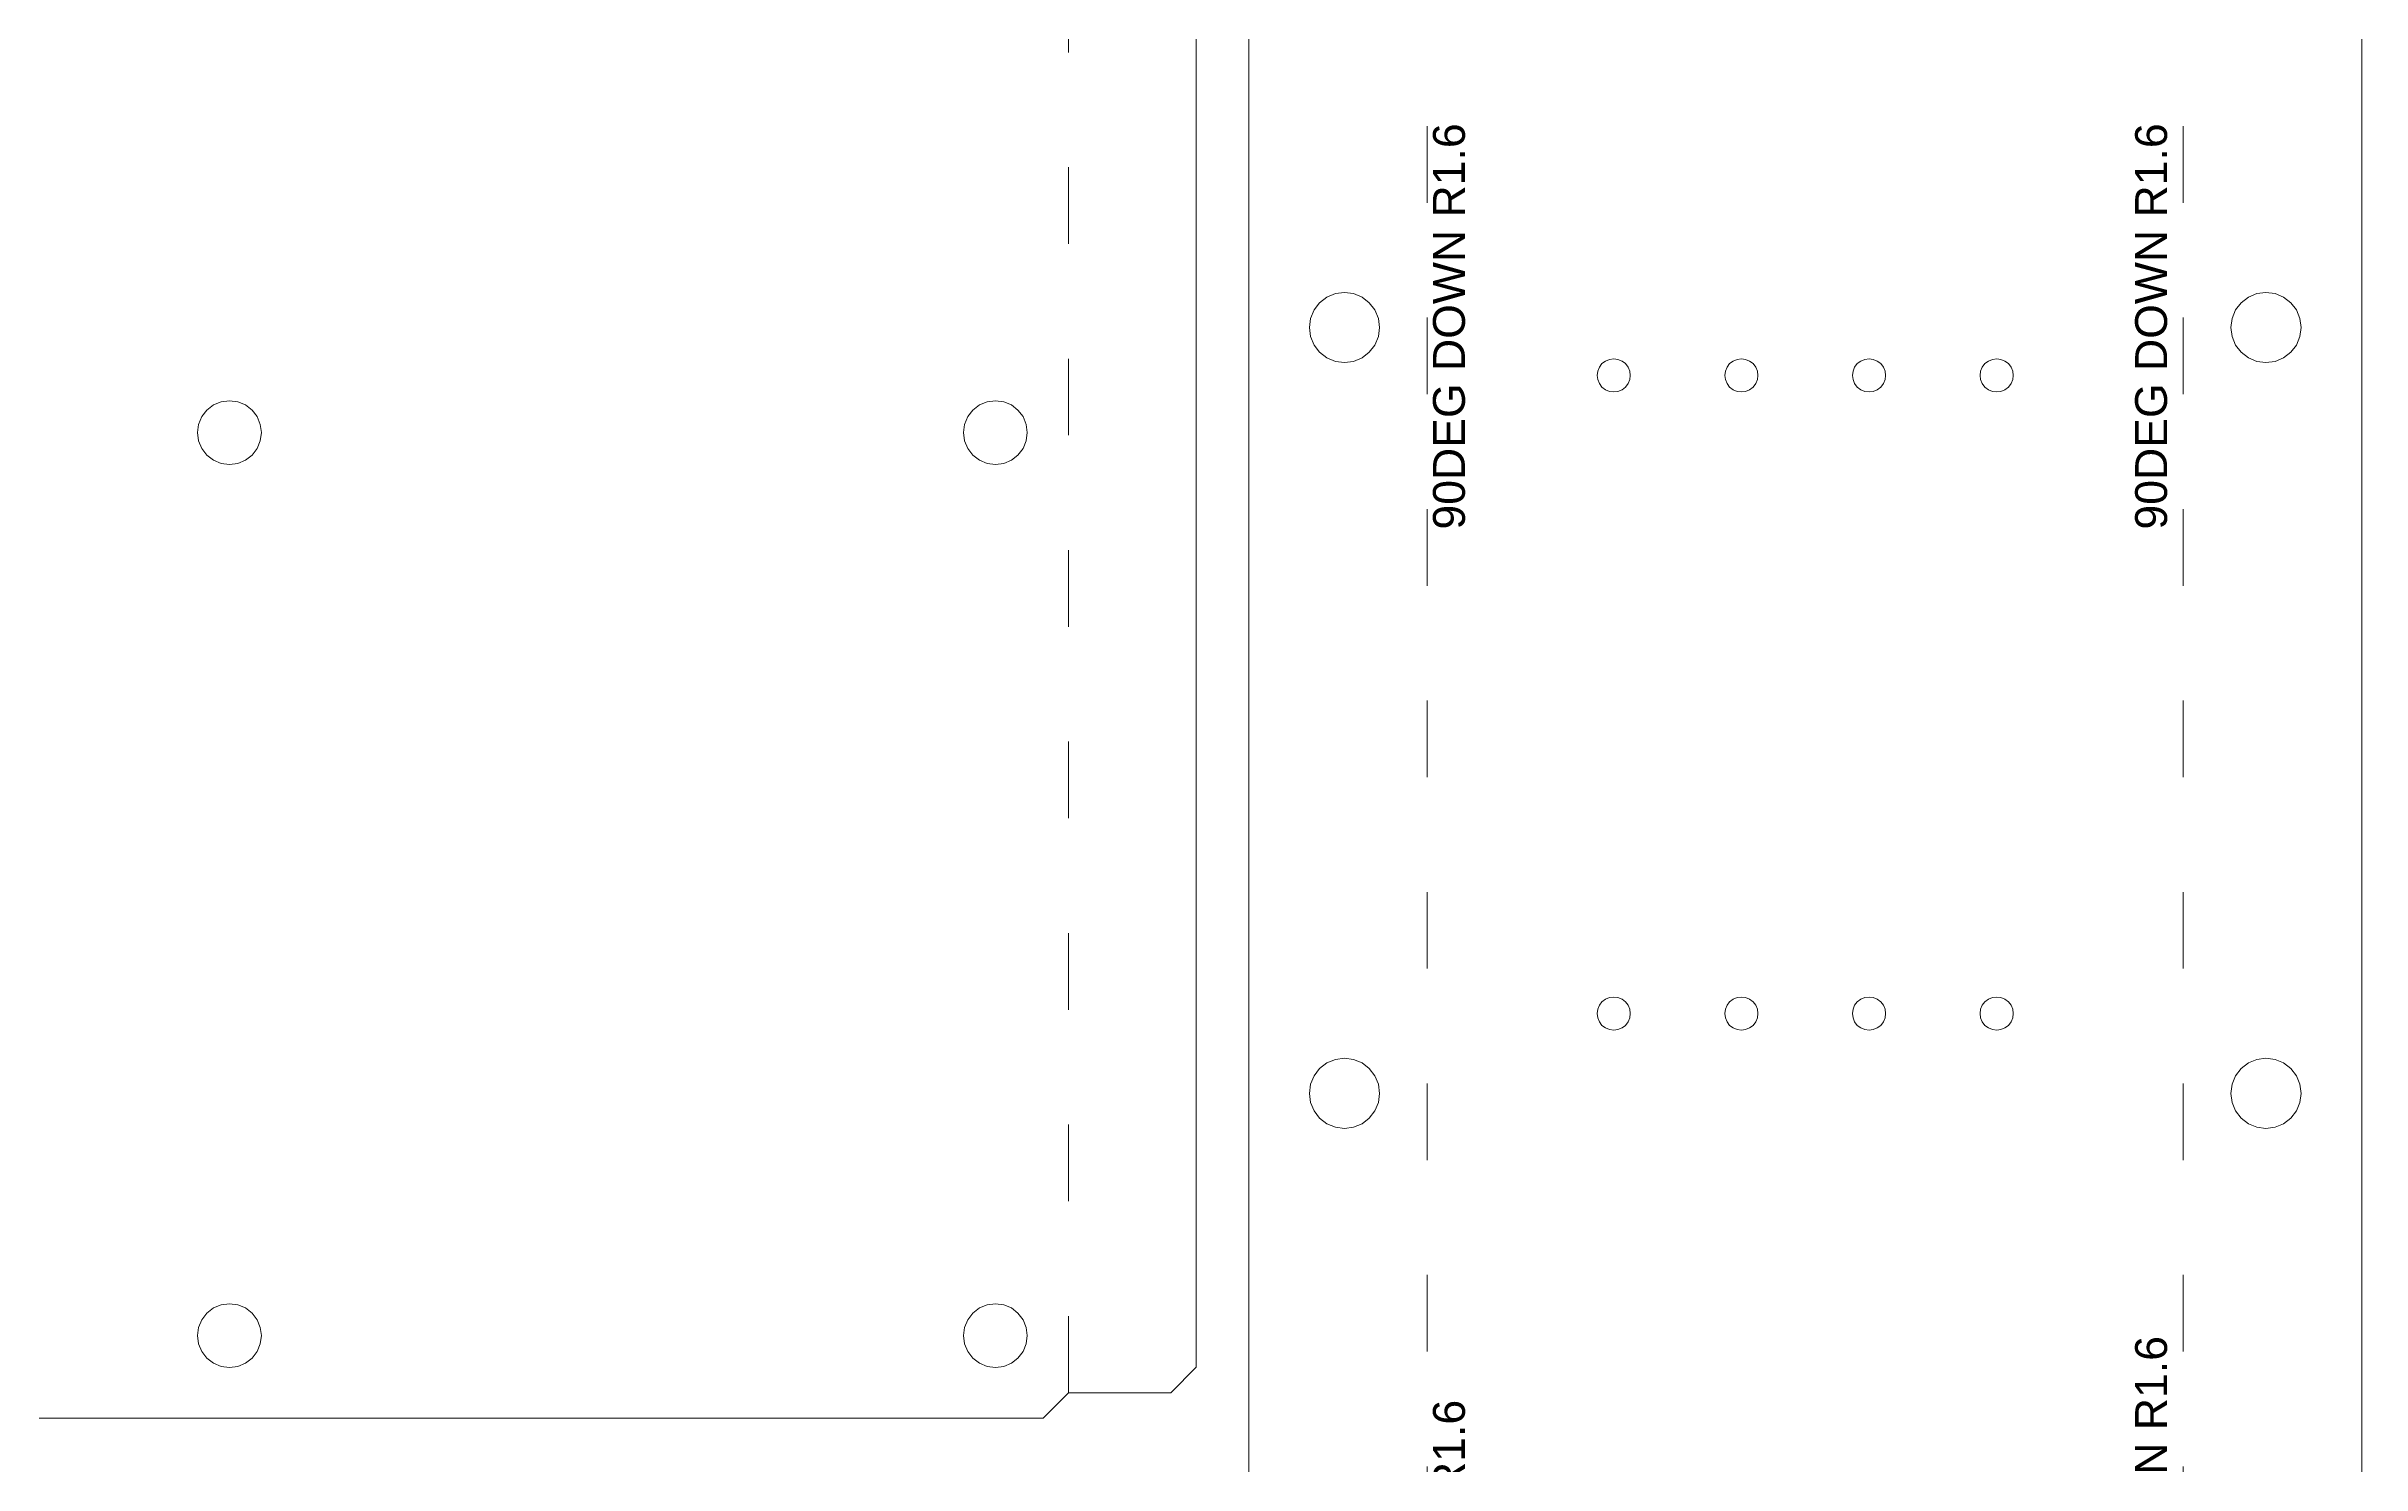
# Model space of a CAD drawing. Extents: x -21 to 705, y 870 to 3200.
# Drawn here: x 342.7 to 705.5, y 1833.5 to 2055.7 of the extents above; entities that cross this region are included whole.
import ezdxf

# ---------------------------------------------------------------- set-up
doc = ezdxf.new("R2010")
doc.units = 0
doc.linetypes.add('ACAD_ISO03W100', pattern=[30, 12, -18])
doc.layers.get('0').update_dxf_attribs({"lineweight": 25, "true_color": 0xffffff})
doc.layers.add('Layer0', color=7, linetype='BYLAYER', lineweight=5)
doc.styles.add('textstyle12', font='')
doc.styles.add('textstyle13', font='')
doc.styles.add('textstyle14', font='')
doc.styles.add('textstyle15', font='')
doc.styles.get('textstyle12').set_extended_font_data('Arial')
doc.styles.get('textstyle13').set_extended_font_data('Arial')
doc.styles.get('textstyle14').set_extended_font_data('Arial')
doc.styles.get('textstyle15').set_extended_font_data('Arial')

msp = doc.modelspace()

# ---------------------------------------------------------------- linework, layer by layer
at = {"layer": 'Layer0', "color": 2, "linetype": 'ACAD_ISO03W100', "true_color": 0xffff00}
for p, q in [((502.9, 1844.77), (502.9, 2290.61)), ((559.07, 1641.21), (559.07, 2142.12)), ((677.55, 1641.21), (677.55, 2142.12))]:
    msp.add_line(p, q, dxfattribs=at)
at = {"layer": 'Layer0'}
for p, q in [((522.9, 2286.61), (522.9, 1848.77)), ((531.13, 2137.12), (531.13, 1641.21)), ((705.5, 2137.12), (705.5, 1641.21)), ((544.7, 2016.98), (543.38, 2016.43)), ((546.13, 2017.16), (544.7, 2016.98)), ((547.55, 2016.98), (546.13, 2017.16)), ((548.88, 2016.43), (547.55, 2016.98)), ((687.75, 2016.43), (689.07, 2016.98)), ((689.07, 2016.98), (690.5, 2017.16)), ((690.5, 2017.16), (691.92, 2016.98)), ((691.92, 2016.98), (693.25, 2016.43)), ((541.36, 2014.41), (540.81, 2013.09)), ((542.24, 2015.55), (541.36, 2014.41)), ((543.38, 2016.43), (542.24, 2015.55)), ((550.02, 2015.55), (548.88, 2016.43)), ((550.89, 2014.41), (550.02, 2015.55)), ((551.44, 2013.09), (550.89, 2014.41)), ((685.18, 2013.09), (685.73, 2014.41)), ((685.73, 2014.41), (686.61, 2015.55)), ((686.61, 2015.55), (687.75, 2016.43)), ((693.25, 2016.43), (694.38, 2015.55)), ((694.38, 2015.55), (695.26, 2014.41)), ((695.26, 2014.41), (695.81, 2013.09)), ((540.81, 2013.09), (540.63, 2011.66)), ((540.63, 2011.66), (540.81, 2010.24)), ((540.81, 2010.24), (541.36, 2008.91)), ((550.89, 2008.91), (551.44, 2010.24)), ((551.63, 2011.66), (551.44, 2013.09)), ((551.44, 2010.24), (551.63, 2011.66)), ((685, 2011.66), (685.18, 2013.09)), ((685.18, 2010.24), (685, 2011.66)), ((685.73, 2008.91), (685.18, 2010.24)), ((695.81, 2010.24), (695.26, 2008.91)), ((695.81, 2013.09), (696, 2011.66)), ((696, 2011.66), (695.81, 2010.24)), ((541.36, 2008.91), (542.24, 2007.77)), ((542.24, 2007.77), (543.38, 2006.9)), ((543.38, 2006.9), (544.7, 2006.35)), ((544.7, 2006.35), (546.13, 2006.16)), ((546.13, 2006.16), (547.55, 2006.35)), ((547.55, 2006.35), (548.88, 2006.9)), ((548.88, 2006.9), (550.02, 2007.77)), ((550.02, 2007.77), (550.89, 2008.91)), ((586.06, 2005.46), (586.47, 2006)), ((586.47, 2006), (587.01, 2006.41)), ((587.01, 2006.41), (587.64, 2006.67)), ((587.64, 2006.67), (588.31, 2006.76)), ((588.31, 2006.76), (588.98, 2006.67)), ((588.98, 2006.67), (589.61, 2006.41)), ((589.61, 2006.41), (590.15, 2006)), ((590.15, 2006), (590.56, 2005.46)), ((606.06, 2005.46), (606.47, 2006)), ((606.47, 2006), (607.01, 2006.41)), ((607.01, 2006.41), (607.64, 2006.67)), ((607.64, 2006.67), (608.31, 2006.76)), ((608.31, 2006.76), (608.98, 2006.67)), ((608.98, 2006.67), (609.61, 2006.41)), ((609.61, 2006.41), (610.15, 2006)), ((610.15, 2006), (610.56, 2005.46)), ((626.06, 2005.46), (626.47, 2006)), ((626.47, 2006), (627.01, 2006.41)), ((627.01, 2006.41), (627.64, 2006.67)), ((627.64, 2006.67), (628.31, 2006.76)), ((628.31, 2006.76), (628.98, 2006.67)), ((628.98, 2006.67), (629.61, 2006.41)), ((629.61, 2006.41), (630.15, 2006)), ((630.15, 2006), (630.56, 2005.46)), ((646.06, 2005.46), (646.47, 2006)), ((646.47, 2006), (647.01, 2006.41)), ((647.01, 2006.41), (647.64, 2006.67)), ((647.64, 2006.67), (648.31, 2006.76)), ((648.31, 2006.76), (648.98, 2006.67)), ((648.98, 2006.67), (649.61, 2006.41)), ((649.61, 2006.41), (650.15, 2006)), ((650.15, 2006), (650.56, 2005.46)), ((686.61, 2007.77), (685.73, 2008.91)), ((687.75, 2006.9), (686.61, 2007.77)), ((689.07, 2006.35), (687.75, 2006.9)), ((690.5, 2006.16), (689.07, 2006.35)), ((691.92, 2006.35), (690.5, 2006.16)), ((693.25, 2006.9), (691.92, 2006.35)), ((694.38, 2007.77), (693.25, 2006.9)), ((695.26, 2008.91), (694.38, 2007.77)), ((585.71, 2004.16), (585.8, 2004.84)), ((585.8, 2003.49), (585.71, 2004.16)), ((585.8, 2004.84), (586.06, 2005.46)), ((586.06, 2002.86), (585.8, 2003.49)), ((586.47, 2002.32), (586.06, 2002.86)), ((590.56, 2002.86), (590.15, 2002.32)), ((590.56, 2005.46), (590.82, 2004.84)), ((590.82, 2003.49), (590.56, 2002.86)), ((590.82, 2004.84), (590.91, 2004.16)), ((590.91, 2004.16), (590.82, 2003.49)), ((605.71, 2004.16), (605.8, 2004.84)), ((605.8, 2003.49), (605.71, 2004.16)), ((605.8, 2004.84), (606.06, 2005.46)), ((606.06, 2002.86), (605.8, 2003.49)), ((606.47, 2002.32), (606.06, 2002.86)), ((610.56, 2002.86), (610.15, 2002.32)), ((610.56, 2005.46), (610.82, 2004.84)), ((610.82, 2003.49), (610.56, 2002.86)), ((610.82, 2004.84), (610.91, 2004.16)), ((610.91, 2004.16), (610.82, 2003.49)), ((625.71, 2004.16), (625.8, 2004.84)), ((625.8, 2003.49), (625.71, 2004.16)), ((625.8, 2004.84), (626.06, 2005.46)), ((626.06, 2002.86), (625.8, 2003.49)), ((626.47, 2002.32), (626.06, 2002.86)), ((630.56, 2002.86), (630.15, 2002.32)), ((630.56, 2005.46), (630.82, 2004.84)), ((630.82, 2003.49), (630.56, 2002.86)), ((630.82, 2004.84), (630.91, 2004.16)), ((630.91, 2004.16), (630.82, 2003.49)), ((645.71, 2004.16), (645.8, 2004.84)), ((645.8, 2003.49), (645.71, 2004.16)), ((645.8, 2004.84), (646.06, 2005.46)), ((646.06, 2002.86), (645.8, 2003.49)), ((646.47, 2002.32), (646.06, 2002.86)), ((650.56, 2002.86), (650.15, 2002.32)), ((650.56, 2005.46), (650.82, 2004.84)), ((650.82, 2003.49), (650.56, 2002.86)), ((650.82, 2004.84), (650.91, 2004.16)), ((650.91, 2004.16), (650.82, 2003.49)), ((367.91, 1998.72), (368.94, 1999.52)), ((368.94, 1999.52), (370.15, 2000.02)), ((370.15, 2000.02), (371.44, 2000.19)), ((371.44, 2000.19), (372.74, 2000.02)), ((372.74, 2000.02), (373.94, 1999.52)), ((373.94, 1999.52), (374.98, 1998.72)), ((487.91, 1998.72), (488.94, 1999.52)), ((488.94, 1999.52), (490.15, 2000.02)), ((490.15, 2000.02), (491.44, 2000.19)), ((491.44, 2000.19), (492.74, 2000.02)), ((492.74, 2000.02), (493.94, 1999.52)), ((493.94, 1999.52), (494.98, 1998.72)), ((587.01, 2001.91), (586.47, 2002.32)), ((587.64, 2001.65), (587.01, 2001.91)), ((588.31, 2001.56), (587.64, 2001.65)), ((588.98, 2001.65), (588.31, 2001.56)), ((589.61, 2001.91), (588.98, 2001.65)), ((590.15, 2002.32), (589.61, 2001.91)), ((607.01, 2001.91), (606.47, 2002.32)), ((607.64, 2001.65), (607.01, 2001.91)), ((608.31, 2001.56), (607.64, 2001.65)), ((608.98, 2001.65), (608.31, 2001.56)), ((609.61, 2001.91), (608.98, 2001.65)), ((610.15, 2002.32), (609.61, 2001.91)), ((627.01, 2001.91), (626.47, 2002.32)), ((627.64, 2001.65), (627.01, 2001.91)), ((628.31, 2001.56), (627.64, 2001.65)), ((628.98, 2001.65), (628.31, 2001.56)), ((629.61, 2001.91), (628.98, 2001.65)), ((630.15, 2002.32), (629.61, 2001.91)), ((647.01, 2001.91), (646.47, 2002.32)), ((647.64, 2001.65), (647.01, 2001.91)), ((648.31, 2001.56), (647.64, 2001.65)), ((648.98, 2001.65), (648.31, 2001.56)), ((649.61, 2001.91), (648.98, 2001.65)), ((650.15, 2002.32), (649.61, 2001.91)), ((366.44, 1995.19), (366.61, 1996.48)), ((366.61, 1993.89), (366.44, 1995.19)), ((366.61, 1996.48), (367.11, 1997.69)), ((367.11, 1997.69), (367.91, 1998.72)), ((374.98, 1998.72), (375.77, 1997.69)), ((375.77, 1997.69), (376.27, 1996.48)), ((376.27, 1996.48), (376.44, 1995.19)), ((376.44, 1995.19), (376.27, 1993.89)), ((486.44, 1995.19), (486.61, 1996.48)), ((486.61, 1993.89), (486.44, 1995.19)), ((486.61, 1996.48), (487.11, 1997.69)), ((487.11, 1997.69), (487.91, 1998.72)), ((494.98, 1998.72), (495.77, 1997.69)), ((495.77, 1997.69), (496.27, 1996.48)), ((496.27, 1996.48), (496.44, 1995.19)), ((496.44, 1995.19), (496.27, 1993.89)), ((367.11, 1992.69), (366.61, 1993.89)), ((367.91, 1991.65), (367.11, 1992.69)), ((368.94, 1990.86), (367.91, 1991.65)), ((374.98, 1991.65), (373.94, 1990.86)), ((375.77, 1992.69), (374.98, 1991.65)), ((376.27, 1993.89), (375.77, 1992.69)), ((487.11, 1992.69), (486.61, 1993.89)), ((487.91, 1991.65), (487.11, 1992.69)), ((488.94, 1990.86), (487.91, 1991.65)), ((494.98, 1991.65), (493.94, 1990.86)), ((495.77, 1992.69), (494.98, 1991.65)), ((496.27, 1993.89), (495.77, 1992.69)), ((370.15, 1990.36), (368.94, 1990.86)), ((371.44, 1990.19), (370.15, 1990.36)), ((372.74, 1990.36), (371.44, 1990.19)), ((373.94, 1990.86), (372.74, 1990.36)), ((490.15, 1990.36), (488.94, 1990.86)), ((491.44, 1990.19), (490.15, 1990.36)), ((492.74, 1990.36), (491.44, 1990.19)), ((493.94, 1990.86), (492.74, 1990.36)), ((585.71, 1904.16), (585.8, 1904.84)), ((585.8, 1904.84), (586.06, 1905.46)), ((586.06, 1905.46), (586.47, 1906)), ((586.47, 1906), (587.01, 1906.41)), ((587.01, 1906.41), (587.64, 1906.67)), ((587.64, 1906.67), (588.31, 1906.76)), ((588.31, 1906.76), (588.98, 1906.67)), ((588.98, 1906.67), (589.61, 1906.41)), ((589.61, 1906.41), (590.15, 1906)), ((590.15, 1906), (590.56, 1905.46)), ((590.56, 1905.46), (590.82, 1904.84)), ((590.82, 1904.84), (590.91, 1904.16)), ((605.71, 1904.16), (605.8, 1904.84)), ((605.8, 1904.84), (606.06, 1905.46)), ((606.06, 1905.46), (606.47, 1906)), ((606.47, 1906), (607.01, 1906.41)), ((607.01, 1906.41), (607.64, 1906.67)), ((607.64, 1906.67), (608.31, 1906.76)), ((608.31, 1906.76), (608.98, 1906.67)), ((608.98, 1906.67), (609.61, 1906.41)), ((609.61, 1906.41), (610.15, 1906)), ((610.15, 1906), (610.56, 1905.46)), ((610.56, 1905.46), (610.82, 1904.84)), ((610.82, 1904.84), (610.91, 1904.16)), ((625.71, 1904.16), (625.8, 1904.84)), ((625.8, 1904.84), (626.06, 1905.46)), ((626.06, 1905.46), (626.47, 1906)), ((626.47, 1906), (627.01, 1906.41)), ((627.01, 1906.41), (627.64, 1906.67)), ((627.64, 1906.67), (628.31, 1906.76)), ((628.31, 1906.76), (628.98, 1906.67)), ((628.98, 1906.67), (629.61, 1906.41)), ((629.61, 1906.41), (630.15, 1906)), ((630.15, 1906), (630.56, 1905.46)), ((630.56, 1905.46), (630.82, 1904.84)), ((630.82, 1904.84), (630.91, 1904.16)), ((645.71, 1904.16), (645.8, 1904.84)), ((645.8, 1904.84), (646.06, 1905.46)), ((646.06, 1905.46), (646.47, 1906)), ((646.47, 1906), (647.01, 1906.41)), ((647.01, 1906.41), (647.64, 1906.67)), ((647.64, 1906.67), (648.31, 1906.76)), ((648.31, 1906.76), (648.98, 1906.67)), ((648.98, 1906.67), (649.61, 1906.41)), ((649.61, 1906.41), (650.15, 1906)), ((650.15, 1906), (650.56, 1905.46)), ((650.56, 1905.46), (650.82, 1904.84)), ((650.82, 1904.84), (650.91, 1904.16)), ((585.8, 1903.49), (585.71, 1904.16)), ((586.06, 1902.86), (585.8, 1903.49)), ((586.47, 1902.32), (586.06, 1902.86)), ((587.01, 1901.91), (586.47, 1902.32)), ((587.64, 1901.65), (587.01, 1901.91)), ((588.31, 1901.56), (587.64, 1901.65)), ((588.98, 1901.65), (588.31, 1901.56)), ((589.61, 1901.91), (588.98, 1901.65)), ((590.15, 1902.32), (589.61, 1901.91)), ((590.56, 1902.86), (590.15, 1902.32)), ((590.82, 1903.49), (590.56, 1902.86)), ((590.91, 1904.16), (590.82, 1903.49)), ((605.8, 1903.49), (605.71, 1904.16)), ((606.06, 1902.86), (605.8, 1903.49)), ((606.47, 1902.32), (606.06, 1902.86)), ((607.01, 1901.91), (606.47, 1902.32)), ((607.64, 1901.65), (607.01, 1901.91)), ((608.31, 1901.56), (607.64, 1901.65)), ((608.98, 1901.65), (608.31, 1901.56)), ((609.61, 1901.91), (608.98, 1901.65)), ((610.15, 1902.32), (609.61, 1901.91)), ((610.56, 1902.86), (610.15, 1902.32)), ((610.82, 1903.49), (610.56, 1902.86)), ((610.91, 1904.16), (610.82, 1903.49)), ((625.8, 1903.49), (625.71, 1904.16)), ((626.06, 1902.86), (625.8, 1903.49)), ((626.47, 1902.32), (626.06, 1902.86)), ((627.01, 1901.91), (626.47, 1902.32)), ((627.64, 1901.65), (627.01, 1901.91)), ((628.31, 1901.56), (627.64, 1901.65)), ((628.98, 1901.65), (628.31, 1901.56)), ((629.61, 1901.91), (628.98, 1901.65)), ((630.15, 1902.32), (629.61, 1901.91)), ((630.56, 1902.86), (630.15, 1902.32)), ((630.82, 1903.49), (630.56, 1902.86)), ((630.91, 1904.16), (630.82, 1903.49)), ((645.8, 1903.49), (645.71, 1904.16)), ((646.06, 1902.86), (645.8, 1903.49)), ((646.47, 1902.32), (646.06, 1902.86)), ((647.01, 1901.91), (646.47, 1902.32)), ((647.64, 1901.65), (647.01, 1901.91)), ((648.31, 1901.56), (647.64, 1901.65)), ((648.98, 1901.65), (648.31, 1901.56)), ((649.61, 1901.91), (648.98, 1901.65)), ((650.15, 1902.32), (649.61, 1901.91)), ((650.56, 1902.86), (650.15, 1902.32)), ((650.82, 1903.49), (650.56, 1902.86)), ((650.91, 1904.16), (650.82, 1903.49)), ((541.36, 1894.41), (540.81, 1893.09)), ((542.24, 1895.55), (541.36, 1894.41)), ((543.38, 1896.43), (542.24, 1895.55)), ((544.7, 1896.98), (543.38, 1896.43)), ((546.13, 1897.16), (544.7, 1896.98)), ((547.55, 1896.98), (546.13, 1897.16)), ((548.88, 1896.43), (547.55, 1896.98)), ((550.02, 1895.55), (548.88, 1896.43)), ((550.89, 1894.41), (550.02, 1895.55)), ((551.44, 1893.09), (550.89, 1894.41)), ((685.18, 1893.09), (685.73, 1894.41)), ((685.73, 1894.41), (686.61, 1895.55)), ((686.61, 1895.55), (687.75, 1896.43)), ((687.75, 1896.43), (689.07, 1896.98)), ((689.07, 1896.98), (690.5, 1897.16)), ((690.5, 1897.16), (691.92, 1896.98)), ((691.92, 1896.98), (693.25, 1896.43)), ((693.25, 1896.43), (694.38, 1895.55)), ((694.38, 1895.55), (695.26, 1894.41)), ((695.26, 1894.41), (695.81, 1893.09)), ((540.81, 1893.09), (540.63, 1891.66)), ((540.63, 1891.66), (540.81, 1890.24)), ((540.81, 1890.24), (541.36, 1888.91)), ((550.89, 1888.91), (551.44, 1890.24)), ((551.63, 1891.66), (551.44, 1893.09)), ((551.44, 1890.24), (551.63, 1891.66)), ((685, 1891.66), (685.18, 1893.09)), ((685.18, 1890.24), (685, 1891.66)), ((685.73, 1888.91), (685.18, 1890.24)), ((695.81, 1890.24), (695.26, 1888.91)), ((695.81, 1893.09), (696, 1891.66)), ((696, 1891.66), (695.81, 1890.24)), ((541.36, 1888.91), (542.24, 1887.77)), ((542.24, 1887.77), (543.38, 1886.9)), ((543.38, 1886.9), (544.7, 1886.35)), ((544.7, 1886.35), (546.13, 1886.16)), ((546.13, 1886.16), (547.55, 1886.35)), ((547.55, 1886.35), (548.88, 1886.9)), ((548.88, 1886.9), (550.02, 1887.77)), ((550.02, 1887.77), (550.89, 1888.91)), ((686.61, 1887.77), (685.73, 1888.91)), ((687.75, 1886.9), (686.61, 1887.77)), ((689.07, 1886.35), (687.75, 1886.9)), ((690.5, 1886.16), (689.07, 1886.35)), ((691.92, 1886.35), (690.5, 1886.16)), ((693.25, 1886.9), (691.92, 1886.35)), ((694.38, 1887.77), (693.25, 1886.9)), ((695.26, 1888.91), (694.38, 1887.77)), ((367.91, 1857.25), (368.94, 1858.04)), ((368.94, 1858.04), (370.15, 1858.54)), ((370.15, 1858.54), (371.44, 1858.71)), ((371.44, 1858.71), (372.74, 1858.54)), ((372.74, 1858.54), (373.94, 1858.04)), ((373.94, 1858.04), (374.98, 1857.25)), ((487.91, 1857.25), (488.94, 1858.04)), ((488.94, 1858.04), (490.15, 1858.54)), ((490.15, 1858.54), (491.44, 1858.71)), ((491.44, 1858.71), (492.74, 1858.54)), ((492.74, 1858.54), (493.94, 1858.04)), ((493.94, 1858.04), (494.98, 1857.25)), ((366.44, 1853.71), (366.61, 1855)), ((366.61, 1852.42), (366.44, 1853.71)), ((366.61, 1855), (367.11, 1856.21)), ((367.11, 1856.21), (367.91, 1857.25)), ((374.98, 1857.25), (375.77, 1856.21)), ((375.77, 1856.21), (376.27, 1855)), ((376.27, 1855), (376.44, 1853.71)), ((376.44, 1853.71), (376.27, 1852.42)), ((486.44, 1853.71), (486.61, 1855)), ((486.61, 1852.42), (486.44, 1853.71)), ((486.61, 1855), (487.11, 1856.21)), ((487.11, 1856.21), (487.91, 1857.25)), ((494.98, 1857.25), (495.77, 1856.21)), ((495.77, 1856.21), (496.27, 1855)), ((496.27, 1855), (496.44, 1853.71)), ((496.44, 1853.71), (496.27, 1852.42)), ((367.11, 1851.21), (366.61, 1852.42)), ((367.91, 1850.18), (367.11, 1851.21)), ((368.94, 1849.38), (367.91, 1850.18)), ((374.98, 1850.18), (373.94, 1849.38)), ((375.77, 1851.21), (374.98, 1850.18)), ((376.27, 1852.42), (375.77, 1851.21)), ((487.11, 1851.21), (486.61, 1852.42)), ((487.91, 1850.18), (487.11, 1851.21)), ((488.94, 1849.38), (487.91, 1850.18)), ((494.98, 1850.18), (493.94, 1849.38)), ((495.77, 1851.21), (494.98, 1850.18)), ((496.27, 1852.42), (495.77, 1851.21)), ((370.15, 1848.88), (368.94, 1849.38)), ((371.44, 1848.71), (370.15, 1848.88)), ((372.74, 1848.88), (371.44, 1848.71)), ((373.94, 1849.38), (372.74, 1848.88)), ((490.15, 1848.88), (488.94, 1849.38)), ((491.44, 1848.71), (490.15, 1848.88)), ((492.74, 1848.88), (491.44, 1848.71)), ((493.94, 1849.38), (492.74, 1848.88)), ((518.9, 1844.77), (522.9, 1848.77)), ((498.9, 1840.77), (502.9, 1844.77)), ((502.9, 1844.77), (518.9, 1844.77)), ((498.9, 1840.77), (4, 1840.77))]:
    msp.add_line(p, q, dxfattribs=at)

# ---------------------------------------------------------------- texts
at = {"char_height": 1, "attachment_point": 1, "rotation": 90}
for insert, style in [((560, 1980), 'textstyle12'), ((670, 1980), 'textstyle15'), ((670, 1790), 'textstyle14'), ((560, 1780), 'textstyle13')]:
    msp.add_mtext('\\H5;90DEG DOWN R1.6', dxfattribs=dict(at, insert=insert, style=style))

doc.saveas('drawing.dxf')
